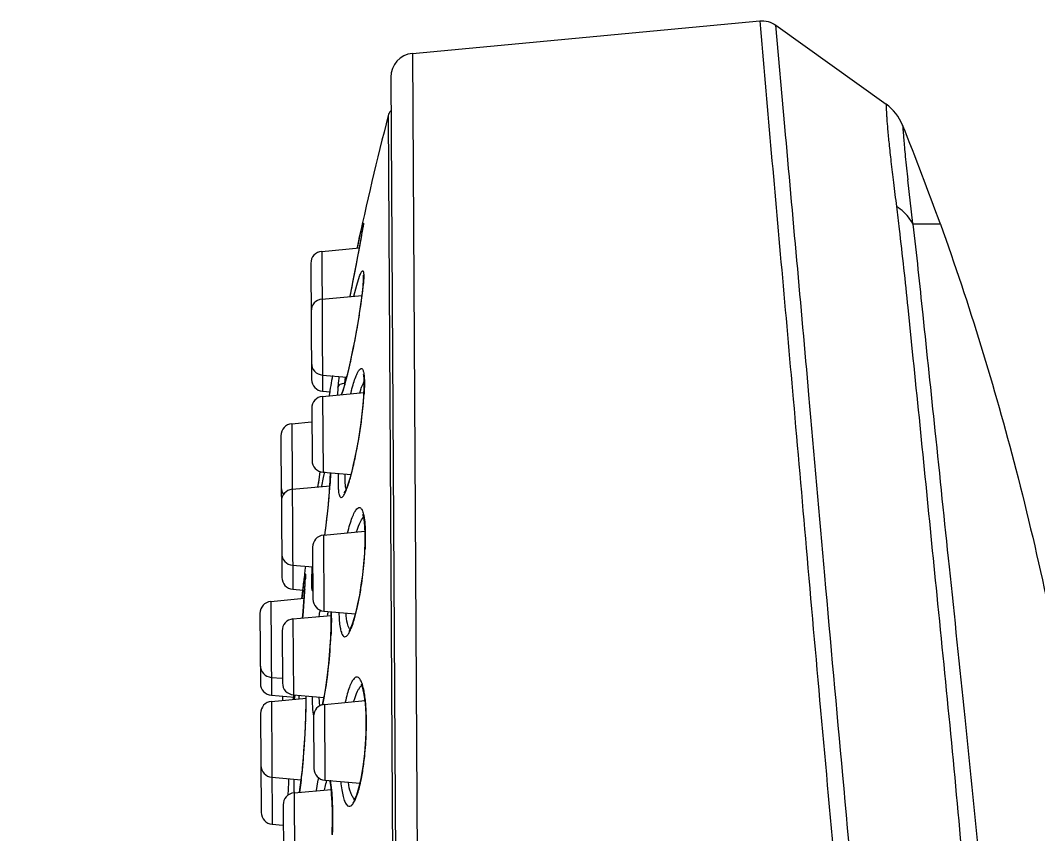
# Model space of a CAD drawing. Header units: millimetres. Extents: x 3631 to 3841, y 294 to 591.
# Drawn here: x 3776.74 to 3808.96, y 508.7 to 534.47 of the extents above; entities that cross this region are included whole.
import ezdxf

# ---------------------------------------------------------------- set-up
doc = ezdxf.new("R2010")
doc.units = ezdxf.units.MM
doc.header["$LTSCALE"] = 0.1

msp = doc.modelspace()

# ---------------------------------------------------------------- linework, layer by layer
at = {"color": 7, "linetype": 'Continuous'}
for p, q in [((3789.1475, 533.4216), (3800.1379, 534.4497)), ((3800.6481, 534.312), (3804.1346, 531.8174)), ((3800.9319, 531.1091), (3800.6481, 534.3119)), ((3789.1475, 533.4216), (3789.4855, 477.126)), ((3788.4623, 532.6647), (3788.793, 477.6086)), ((3788.3806, 531.451), (3788.6967, 478.8274)), ((3804.9793, 528.0381), (3804.8221, 529.4216)), ((3787.4671, 527.5757), (3787.5361, 527.8651)), ((3787.5667, 527.8003), (3787.5839, 527.9143)), ((3787.5729, 527.8441), (3787.583, 527.9138)), ((3787.583, 527.9138), (3787.5872, 527.9455)), ((3787.5863, 527.9319), (3787.583, 527.9138)), ((3787.5929, 527.9837), (3787.5863, 527.9319)), ((3787.5872, 527.9455), (3787.5899, 527.9695)), ((3787.5917, 527.9882), (3787.592, 527.9934)), ((3804.9793, 528.0381), (3804.9821, 528.0135)), ((3805.851, 528.0188), (3804.9823, 528.0135)), ((3787.516, 527.5027), (3787.5384, 527.6321)), ((3786.2758, 527.1579), (3787.4742, 527.27)), ((3786.2758, 527.1579), (3786.3024, 522.7301)), ((3785.9333, 526.7795), (3785.9554, 523.1044)), ((3787.195, 525.831), (3787.2644, 526.1768)), ((3787.2366, 526.0372), (3787.2652, 526.1805)), ((3787.3864, 526.0925), (3787.4751, 526.3692)), ((3787.5971, 526.1425), (3787.5923, 526.1148)), ((3787.6072, 526.3966), (3787.5971, 526.1425)), ((3787.5996, 526.3924), (3787.5982, 526.4044)), ((3787.1743, 525.7297), (3787.195, 525.831)), ((3787.294, 525.7449), (3787.3864, 526.0925)), ((3787.4869, 525.2527), (3787.5665, 525.833)), ((3787.55, 525.7105), (3787.5734, 525.9118)), ((3787.5734, 525.9118), (3787.5903, 526.09)), ((3787.5779, 525.9349), (3787.5949, 526.1151)), ((3787.5903, 526.09), (3787.5923, 526.1148)), ((3786.2849, 525.6465), (3787.5564, 525.7654)), ((3787.5209, 525.4922), (3787.55, 525.7105)), ((3804.8199, 525.3767), (3804.9832, 523.7692)), ((3787.4047, 524.7563), (3787.4105, 524.7895)), ((3787.1853, 523.6497), (3787.1932, 523.6852)), ((3786.2993, 523.2441), (3787.0731, 523.1811)), ((3786.9635, 522.7787), (3787.0876, 523.2318)), ((3787.0605, 523.131), (3787.1009, 523.2919)), ((3787.1009, 523.2919), (3787.1432, 523.4695)), ((3786.8103, 523.0769), (3786.7887, 522.845)), ((3787.0106, 522.9898), (3787.0299, 523.1748)), ((3787.0224, 522.9884), (3787.0605, 523.131)), ((3787.6274, 523.0245), (3787.6181, 522.6511)), ((3787.6201, 523.1961), (3787.6274, 523.0245)), ((3786.3024, 522.7301), (3786.5575, 522.7094)), ((3786.3034, 522.5699), (3787.6068, 522.6918)), ((3786.7887, 522.845), (3786.7785, 522.6118)), ((3786.9083, 522.6158), (3786.9635, 522.7787)), ((3787.6092, 522.563), (3787.6129, 522.6264)), ((3787.6181, 522.6511), (3787.6129, 522.6264)), ((3786.3034, 522.5699), (3786.3178, 520.1675)), ((3787.5597, 522.0187), (3787.5885, 522.2986)), ((3787.5885, 522.2986), (3787.6092, 522.563)), ((3785.9608, 522.1914), (3785.9707, 520.5419)), ((3785.3302, 521.7042), (3785.9552, 521.7627)), ((3785.3302, 521.7042), (3785.3617, 516.4675)), ((3784.9877, 521.3258), (3784.9992, 519.4097)), ((3786.1944, 519.9317), (3786.2334, 520.1906)), ((3786.2809, 519.725), (3786.3367, 520.0048)), ((3786.3178, 520.1675), (3787.207, 520.0951)), ((3786.3367, 520.0048), (3786.3763, 520.1773)), ((3786.5534, 520.1568), (3786.5412, 519.8078)), ((3786.5502, 520.1099), (3786.5502, 520.1486)), ((3787.019, 519.8815), (3787.0189, 520.1031)), ((3785.3427, 519.6289), (3786.5429, 519.7412)), ((3786.159, 519.7009), (3786.1757, 519.8087)), ((3786.1595, 519.7053), (3786.1944, 519.9317)), ((3786.1757, 519.8087), (3786.1808, 519.8421)), ((3786.4927, 519.1844), (3786.5402, 519.7911)), ((3786.5252, 519.5844), (3786.5384, 519.7895)), ((3786.5384, 519.7895), (3786.543, 519.878)), ((3786.5412, 519.8078), (3786.5384, 519.7895)), ((3786.5402, 519.7911), (3786.5412, 519.8078)), ((3785.0001, 519.2504), (3785.0146, 516.8419)), ((3787.5377, 518.66), (3787.6033, 518.7502)), ((3787.6078, 518.7975), (3787.6373, 518.5897)), ((3786.3298, 518.1775), (3787.6463, 518.3006)), ((3786.3298, 518.1775), (3786.3442, 515.7751)), ((3786.3744, 518.1816), (3786.3859, 518.2656)), ((3785.9872, 517.799), (3785.9971, 516.1495)), ((3787.6423, 517.7248), (3787.6481, 517.8813)), ((3787.6108, 517.2678), (3787.6363, 517.6099)), ((3787.6363, 517.6099), (3787.6423, 517.7247)), ((3787.6476, 517.7407), (3787.6423, 517.7248)), ((3785.3571, 517.2266), (3785.991, 517.1749)), ((3785.9608, 517.1189), (3785.9487, 516.788)), ((3785.7621, 516.8827), (3785.7599, 516.7983)), ((3785.9487, 516.788), (3785.954, 516.5562)), ((3785.3617, 516.4675), (3785.6879, 516.441)), ((3785.6531, 516.1781), (3785.6984, 516.5816)), ((3785.7419, 516.4644), (3785.741, 516.4554)), ((3785.7545, 516.6867), (3785.7571, 516.7436)), ((3784.6657, 516.081), (3785.722, 516.1798)), ((3785.7375, 516.398), (3785.6792, 515.6244)), ((3787.4013, 515.8732), (3787.4901, 516.3165)), ((3784.6657, 516.081), (3784.6835, 513.1122)), ((3787.3033, 515.4978), (3787.4013, 515.8732)), ((3784.3231, 515.7026), (3784.3364, 513.4864)), ((3785.3673, 515.5277), (3786.5765, 515.6408)), ((3785.3673, 515.5277), (3785.3817, 513.1253)), ((3785.6735, 515.5563), (3785.6899, 515.7585)), ((3785.6792, 515.6244), (3785.6737, 515.5586)), ((3786.3442, 515.7751), (3787.35, 515.6932)), ((3785.0248, 515.149), (3785.0347, 513.4996)), ((3786.57, 515.0057), (3786.567, 514.9951)), ((3784.6801, 513.6787), (3785.0258, 513.6505)), ((3784.6835, 513.1122), (3785.4154, 513.0526)), ((3784.6847, 512.9182), (3785.7835, 513.0209)), ((3784.6847, 512.9182), (3784.708, 509.0327)), ((3785.0372, 513.0834), (3785.038, 512.9512)), ((3785.3817, 513.1253), (3786.3534, 513.0462)), ((3785.3871, 512.9702), (3785.3911, 513.0756)), ((3785.4187, 513.0017), (3785.4248, 513.044)), ((3786.2073, 512.908), (3786.1988, 513.0486)), ((3786.3039, 512.8084), (3786.3385, 512.9679)), ((3786.3074, 512.8034), (3786.3641, 513.0817)), ((3786.3619, 512.825), (3787.6479, 512.9453)), ((3786.2218, 512.7708), (3786.2073, 512.908)), ((3786.3619, 512.825), (3786.3764, 510.4227)), ((3784.3421, 512.5396), (3784.3609, 509.407)), ((3785.9997, 512.5813), (3786.0214, 512.4545)), ((3786.0194, 512.4466), (3786.0293, 510.797)), ((3787.6863, 512.125), (3787.681, 512.5192)), ((3785.7674, 512.2184), (3785.7662, 512.2134)), ((3787.6824, 511.9303), (3787.6863, 512.125)), ((3787.6879, 511.9371), (3787.6824, 511.9303)), ((3787.5902, 510.8513), (3787.6407, 511.2725)), ((3787.5269, 510.483), (3787.5902, 510.8513)), ((3784.6991, 510.5158), (3785.6312, 510.4399)), ((3785.4089, 510.0617), (3785.4013, 510.4525)), ((3785.6305, 510.4237), (3785.5763, 510.0329)), ((3786.1085, 510.1007), (3786.156, 510.3756)), ((3786.156, 510.3756), (3786.1868, 510.5138)), ((3786.3764, 510.4227), (3787.4914, 510.3319)), ((3786.5488, 510.4216), (3786.5778, 510.1897)), ((3785.4004, 510.0249), (3786.5773, 510.135)), ((3785.4004, 510.0249), (3785.4148, 507.6226)), ((3785.5747, 510.0412), (3785.5892, 510.1281)), ((3785.5892, 510.1281), (3785.6102, 510.274)), ((3785.0578, 509.6464), (3785.0677, 507.9969)), ((3784.708, 509.0327), (3785.0513, 509.0048))]:
    msp.add_line(p, q, dxfattribs=at)
for points in [[(3787.5384, 527.6321), (3787.5575, 527.7467), (3787.5729, 527.8441)], [(3787.2644, 526.1768), (3787.3339, 526.5295), (3787.3679, 526.705), (3787.401, 526.8778), (3787.4328, 527.0461), (3787.4628, 527.2077), (3787.4907, 527.3607), (3787.516, 527.5027)], [(3787.5923, 526.1148), (3787.5974, 526.1905), (3787.6014, 526.2809)], [(3787.6014, 526.2809), (3787.6018, 526.3493), (3787.5996, 526.3924)], [(3787.1432, 523.4695), (3787.1869, 523.662), (3787.2315, 523.8678), (3787.2765, 524.0852), (3787.3215, 524.3121), (3787.3657, 524.5461), (3787.4086, 524.7846), (3787.4494, 525.0246), (3787.4871, 525.262), (3787.5209, 525.4922)], [(3787.6216, 523.0098), (3787.6154, 523.1388), (3787.6049, 523.228), (3787.5993, 523.2571)], [(3786.9067, 522.6263), (3786.9267, 522.6784), (3786.9551, 522.7619), (3786.9872, 522.8653), (3787.0224, 522.9884)], [(3787.6129, 522.6264), (3787.6214, 522.8434), (3787.6216, 523.0098)], [(3787.0006, 519.5208), (3787.0019, 519.5225), (3787.0217, 519.555), (3787.0539, 519.6225), (3787.0937, 519.7234), (3787.1382, 519.8556), (3787.1859, 520.0161), (3787.2357, 520.2028), (3787.2866, 520.4133), (3787.3377, 520.6456), (3787.3882, 520.897), (3787.4369, 521.1644), (3787.4827, 521.4443), (3787.524, 521.7315), (3787.5597, 522.0187)], [(3786.543, 519.878), (3786.5478, 520.0022), (3786.5502, 520.1099)], [(3786.3859, 518.2656), (3786.4143, 518.4851), (3786.4413, 518.7087), (3786.4663, 518.9336), (3786.4889, 519.1571), (3786.5087, 519.3753), (3786.5252, 519.5844)], [(3787.6481, 517.8813), (3787.6503, 518.2134), (3787.6384, 518.476), (3787.616, 518.6727), (3787.5881, 518.8017), (3787.5776, 518.8322)], [(3787.4795, 516.2817), (3787.5305, 516.5925), (3787.5749, 516.9249), (3787.6108, 517.2678)], [(3785.7571, 516.7436), (3785.759, 516.7912), (3785.7602, 516.8299), (3785.7607, 516.8596), (3785.7607, 516.8676)], [(3785.7344, 516.3557), (3785.7466, 516.5456), (3785.7509, 516.6206), (3785.7545, 516.6867)], [(3785.6899, 515.7585), (3785.7024, 515.9168), (3785.714, 516.0702), (3785.7248, 516.2171), (3785.7344, 516.3557)], [(3787.1446, 515.1423), (3787.1421, 515.14), (3787.1588, 515.1635), (3787.2008, 515.2436), (3787.2525, 515.3716), (3787.3086, 515.5426), (3787.3665, 515.7532), (3787.4241, 516.0006), (3787.4795, 516.2817)], [(3786.567, 514.9951), (3786.5756, 515.2508), (3786.5784, 515.4848), (3786.5758, 515.6962), (3786.5731, 515.7565)], [(3786.3385, 512.9679), (3786.3737, 513.1536), (3786.4086, 513.3627), (3786.4423, 513.5935), (3786.4741, 513.8432), (3786.503, 514.1086), (3786.5282, 514.385), (3786.5491, 514.666), (3786.5648, 514.9449), (3786.567, 514.9951)], [(3787.681, 512.5192), (3787.6588, 512.8605), (3787.6233, 513.136), (3787.5793, 513.3362), (3787.5369, 513.4521), (3787.5281, 513.4684)], [(3785.4248, 513.044), (3785.4316, 513.0942), (3785.4351, 513.121)], [(3785.7662, 512.2134), (3785.7725, 512.3828), (3785.7785, 512.587), (3785.7822, 512.7801), (3785.7838, 512.959), (3785.7833, 513.0926)], [(3785.7345, 511.6092), (3785.7507, 511.8851), (3785.7642, 512.1655), (3785.7662, 512.2134)], [(3787.6407, 511.2725), (3787.674, 511.7244), (3787.6824, 511.9303)], [(3785.6102, 510.274), (3785.6318, 510.445), (3785.6537, 510.6395), (3785.6753, 510.8557), (3785.6963, 511.0912), (3785.7162, 511.3434), (3785.7345, 511.6092)], [(3786.5713, 510.202), (3786.5469, 510.388), (3786.5429, 510.4091)], [(3787.3857, 509.965), (3787.4566, 510.1841), (3787.5269, 510.483)], [(3786.6048, 508.7024), (3786.6077, 508.7788), (3786.6152, 509.1083), (3786.6146, 509.4233), (3786.6063, 509.715), (3786.5915, 509.9764), (3786.5713, 510.202)], [(3787.3004, 509.7968), (3787.2964, 509.7937), (3787.3241, 509.8328), (3787.3857, 509.965)]]:
    msp.add_lwpolyline(points, dxfattribs=at)
for centre, radius, start, end in [((3789.2177, 532.6694), 0.7555, 95.33702, 180.34215), ((3788.7464, 531.3568), 0.3778, 138.20328, 165.55046), ((3888.1687, 505.7377), 103.0477, 165.550415, 167.932774), ((3721.8253, 497.8012), 89.294, 19.779778, 21.931927), ((3775.3436, 529.746), 12.377, 350.62358, 350.95587), ((3783.6552, 528.4696), 3.9677, 351.95478, 352.21042), ((3786.3148, 528.1295), 1.2864, 353.4895, 354.28161), ((3822.409, 519.5871), 35.8435, 167.12203, 167.62311), ((3770.2432, 530.5944), 17.5474, 350.37355, 350.6033), ((3786.311, 526.7818), 0.3778, 95.34434, 180.34378), ((3782.0275, 526.5679), 5.5859, 355.35114, 355.63262), ((3688.269, 545.8693), 100.9351, 348.489405, 348.668553), ((3777.3236, 527.0282), 10.3125, 353.34456, 353.91423), ((3786.3201, 525.2704), 0.3778, 95.34434, 180.34584), ((3764.5329, 528.7978), 23.2261, 350.06247, 351.22042), ((3761.4639, 529.323), 26.3397, 347.64064, 350.01586), ((3786.33, 523.6206), 0.3778, 180.34257, 265.34406), ((3770.4647, 527.3363), 17.1222, 346.2883, 347.56655), ((3888.1687, 505.7377), 103.0477, 170.227381, 170.583815), ((3773.747, 526.541), 13.745, 346.06885, 346.26581), ((3786.3331, 523.1066), 0.3778, 180.3433, 265.34406), ((3797.4223, 521.9266), 10.6741, 173.29514, 173.81411), ((3798.69, 521.7802), 11.9503, 173.18233, 173.30749), ((3790.6367, 522.6778), 3.6395, 175.08262, 176.11507), ((3788.5909, 522.5345), 1.0963, 152.29093, 152.89979), ((3795.0348, 520.653), 8.0953, 164.99717, 165.68817), ((3791.4122, 521.3962), 4.1411, 160.32829, 161.9495), ((3777.9514, 523.2007), 9.6823, 355.10613, 356.60068), ((3779.6043, 523.0949), 8.026, 356.6549, 356.83064), ((3786.3386, 522.1938), 0.3778, 95.34434, 180.34511), ((3776.1935, 523.3537), 11.4468, 354.53984, 355.09384), ((3785.3654, 521.3281), 0.3778, 95.34435, 180.34378), ((3786.3485, 520.5441), 0.3778, 180.3433, 265.34406), ((3701.5338, 532.8067), 85.6341, 351.292153, 351.519927), ((3785.3753, 519.6784), 0.3778, 180.34297, 214.28823), ((3785.3769, 519.4118), 0.3778, 180.3433, 192.68809), ((3785.3779, 519.2528), 0.3778, 95.34434, 180.3454), ((3763.2771, 521.41), 23.3221, 353.47168, 354.4046), ((3765.159, 521.2234), 21.431, 354.41068, 354.5404), ((3760.9077, 521.6739), 25.7061, 353.17605, 353.48772), ((3760.2416, 521.7547), 26.3771, 352.42344, 352.75194), ((3760.4103, 521.7332), 26.2071, 352.75191, 353.17653), ((3786.365, 517.8014), 0.3778, 95.34434, 180.34511), ((3760.2192, 521.7575), 26.3997, 352.2101, 352.42376), ((3785.3878, 517.6031), 0.3778, 180.34301, 265.34406), ((3777.0761, 518.234), 10.5829, 355.57837, 357.32844), ((3888.1687, 505.7377), 103.0477, 173.615993, 174.186079), ((3797.7107, 516.4639), 11.7681, 176.54929, 176.80925), ((3776.0494, 518.3145), 11.6129, 355.02606, 355.57293), ((3785.3923, 516.844), 0.3778, 180.3433, 265.34406), ((3779.3934, 517.0374), 6.3711, 357.45705, 357.84935), ((3757.6207, 518.2729), 28.1793, 356.18502, 356.32033), ((3761.4791, 518.0141), 24.3123, 356.3454, 356.4921), ((3771.1399, 517.4371), 14.6342, 356.43274, 357.15019), ((3776.9082, 517.1471), 8.8586, 357.16875, 357.46145), ((3786.3749, 516.1516), 0.3778, 180.3433, 265.34406), ((3784.7009, 515.7049), 0.3778, 95.34435, 180.34502), ((3792.778, 514.4291), 6.6993, 168.0355, 169.01365), ((3785.4025, 515.1516), 0.3778, 95.34434, 180.34511), ((3793.9795, 514.1947), 7.9234, 169.00604, 169.69716), ((3790.6659, 514.631), 4.3337, 165.0878, 166.60528), ((3789.9719, 514.8135), 3.6161, 164.7267, 165.05252), ((3784.7108, 514.0552), 0.3778, 180.34297, 265.34406), ((3784.7142, 513.4887), 0.3778, 180.34339, 265.34406), ((3785.4124, 513.5018), 0.3778, 180.3433, 265.34406), ((3784.7199, 512.542), 0.3778, 95.34435, 180.34511), ((3888.1687, 505.7377), 103.0477, 175.889061, 175.962789), ((3795.25, 512.6232), 9.8693, 177.12923, 177.37254), ((3780.3226, 513.7386), 5.1496, 351.45481, 352.25417), ((3776.632, 514.245), 8.8748, 352.2258, 352.65206), ((3797.8686, 511.5584), 12.4036, 172.76626, 173.27794), ((3771.367, 513.0162), 14.4183, 359.58642, 359.8933), ((3773.3888, 513.0136), 12.3965, 359.88824, 0.3886), ((3777.7653, 514.661), 8.7427, 349.59259, 349.77071), ((3790.7738, 512.1054), 3.2593, 164.80808, 165.07256), ((3790.5644, 512.1626), 3.0422, 163.96716, 164.81463), ((3767.5364, 513.0499), 18.249, 358.34905, 359.5675), ((3786.3971, 512.4489), 0.3778, 95.34434, 180.34511), ((3760.5666, 513.239), 25.2215, 357.68073, 358.02357), ((3762.3005, 513.1797), 23.4866, 358.02236, 358.40059), ((3779.7161, 512.2333), 7.9762, 0.87117, 2.48913), ((3779.1224, 512.2269), 8.57, 0.23463, 0.85361), ((3758.9955, 513.3198), 26.7946, 356.87949, 357.09244), ((3759.9115, 513.2748), 25.8775, 357.08899, 357.66024), ((3778.2444, 512.2274), 9.448, 358.23883, 0.20973), ((3759.057, 513.3164), 26.733, 356.07654, 356.87961), ((3760.5731, 513.2026), 25.2126, 355.12523, 355.72656), ((3759.2763, 513.301), 26.5132, 355.72335, 356.07718), ((3762.7773, 513.0141), 23.0004, 354.55718, 355.12669), ((3784.7298, 510.8923), 0.3778, 180.3433, 265.34406), ((3766.2884, 512.678), 19.4732, 353.65641, 354.56174), ((3786.407, 510.7992), 0.3778, 180.3433, 265.34406), ((3780.853, 511.7886), 6.8078, 348.8967, 350.82561), ((3779.5805, 511.9964), 8.0972, 350.80923, 352.42575), ((3888.1687, 505.7377), 103.0477, 177.366535, 177.65873), ((3792.7992, 510.547), 7.1726, 180.85361, 181.06311), ((3771.0019, 512.1626), 14.7317, 353.22122, 353.62308), ((3785.4356, 509.6488), 0.3778, 95.34434, 180.34511), ((3789.918, 510.2751), 4.5142, 182.71118, 183.1723), ((3790.3481, 510.7462), 2.9093, 188.2908, 189.36039), ((3784.7387, 509.4092), 0.3778, 180.3433, 265.34406)]:
    msp.add_arc(centre, radius, start, end, dxfattribs=at)
for points in [[(3800.1374, 534.4497), (3800.3129, 534.4663), (3800.5047, 534.4145), (3800.6481, 534.3119)], [(3804.657, 531.1529), (3804.5518, 531.4143), (3804.3637, 531.6534), (3804.1346, 531.8174)]]:
    msp.add_open_spline(points, degree=3, dxfattribs=at)
for points, knots in [([(3800.1374, 534.4497), (3800.3625, 531.8241), (3800.718, 527.8343), (3801.2139, 522.2771), (3801.6188, 517.6297), (3802.065, 512.5417), (3802.3893, 509.0229), (3802.5463, 507.2168)], [0, 0, 0, 0, 0.2891676, 0.4395411, 0.6122324, 0.8010665, 1, 1, 1, 1]), ([(3804.1346, 531.8174), (3804.1313, 531.8198), (3804.1394, 531.7874), (3804.1328, 531.7657), (3804.1393, 531.6948), (3804.1411, 531.6118), (3804.1478, 531.4982), (3804.16, 531.2985), (3804.1843, 530.9828), (3804.2285, 530.5261), (3804.2928, 529.9656), (3804.3714, 529.304), (3804.4298, 528.8299), (3804.4626, 528.577)], [0, 0, 0, 0, 0.0037648, 0.0151847, 0.0342304, 0.0609155, 0.0953299, 0.1375712, 0.2458007, 0.3864534, 0.5601729, 0.7652246, 1, 1, 1, 1]), ([(3804.1321, 485.7119), (3804.1216, 486.1345), (3804.1203, 487.002), (3804.1108, 488.8149), (3804.0629, 491.2123), (3803.9584, 494.219), (3803.8074, 497.3687), (3803.6059, 500.6213), (3803.2724, 505.0357), (3802.7735, 510.4674), (3802.209, 516.6976), (3801.616, 523.5447), (3801.1837, 528.2799), (3800.9319, 531.1091)], [0, 0, 0, 0, 0.0278602, 0.0571593, 0.1194645, 0.1858569, 0.2554067, 0.3272476, 0.4005977, 0.5471156, 0.6866711, 0.812828, 1, 1, 1, 1]), ([(3804.657, 531.1529), (3804.6524, 531.1613), (3804.6671, 531.0779), (3804.6625, 531.0345), (3804.6798, 530.8695), (3804.6924, 530.686), (3804.7147, 530.4377), (3804.7557, 530.0131), (3804.7939, 529.6677), (3804.8221, 529.4216)], [0, 0, 0, 0, 0.0166034, 0.0673052, 0.1493124, 0.2610232, 0.4022117, 0.5727112, 1, 1, 1, 1]), ([(3804.463, 528.5768), (3804.4921, 528.3394), (3804.6194, 527.2738), (3804.7345, 526.2067), (3804.8194, 525.3769)], [0, 0, 0, 0, 0.2228357, 1, 1, 1, 1]), ([(3804.9823, 528.0136), (3804.9557, 528.0707), (3804.8284, 528.2954), (3804.63, 528.477), (3804.463, 528.5768)], [0, 0, 0, 0, 0.2446249, 1, 1, 1, 1]), ([(3805.851, 528.0188), (3806.7666, 525.473), (3807.9937, 521.466), (3809.2985, 515.9009), (3810.4649, 509.8672), (3811.4831, 502.1909), (3812.005, 493.1377), (3811.8732, 484.2481), (3811.1025, 475.292), (3809.6131, 466.1162), (3807.3932, 456.9052), (3804.7723, 447.8305), (3801.7787, 438.9006), (3798.3761, 430.1194), (3794.5918, 421.4863), (3790.4909, 412.9853), (3786.153, 404.6128), (3781.5851, 396.4051), (3778.3803, 391.0431), (3776.7424, 388.3941)], [0, 0, 0, 0, 0.0550345, 0.0850916, 0.1162568, 0.1800155, 0.2424456, 0.3005606, 0.3607247, 0.4251515, 0.4894573, 0.5533448, 0.6172524, 0.6809822, 0.7448498, 0.808949, 0.8729507, 0.9366442, 1, 1, 1, 1]), ([(3787.5361, 527.8651), (3787.5416, 527.8867), (3787.5516, 527.9259), (3787.5656, 527.9761), (3787.5771, 528.0175), (3787.5853, 528.0357), (3787.5916, 528.0579), (3787.6005, 528.0463), (3787.5951, 528.0283), (3787.5958, 528.0118), (3787.5948, 528.0014)], [0, 0, 0, 0, 0.2644994, 0.4767547, 0.6349508, 0.7375676, 0.7850108, 0.8045382, 0.8748448, 1, 1, 1, 1]), ([(3804.9823, 528.0136), (3805.0955, 527.0597), (3805.3218, 524.8817), (3805.702, 521.2703), (3806.1413, 517.0232), (3806.6395, 512.317), (3807.1395, 507.3343), (3807.534, 502.2622), (3807.8149, 497.2958), (3807.9378, 494.0403), (3807.9749, 492.4618)], [0, 0, 0, 0, 0.0807525, 0.1840583, 0.305255, 0.4396676, 0.5818732, 0.7261823, 0.8672735, 1, 1, 1, 1]), ([(3787.2652, 526.1805), (3787.2934, 526.3225), (3787.3902, 526.8149), (3787.4839, 527.308), (3787.5435, 527.6601)], [0, 0, 0, 0, 0.288463, 1, 1, 1, 1]), ([(3787.4751, 526.3692), (3787.4907, 526.4112), (3787.5125, 526.4674), (3787.5459, 526.5207), (3787.5668, 526.5435), (3787.591, 526.5325), (3787.598, 526.5008), (3787.6057, 526.4559), (3787.6068, 526.4183), (3787.6072, 526.3966)], [0, 0, 0, 0, 0.3797803, 0.4929324, 0.5587822, 0.6049625, 0.6851699, 0.8161502, 1, 1, 1, 1]), ([(3804.9837, 523.7689), (3805.2422, 521.272), (3805.7755, 515.8474), (3806.6316, 507.4104), (3807.2514, 498.708), (3807.4883, 492.9302), (3807.5836, 490.1789)], [0, 0, 0, 0, 0.2234731, 0.4852509, 0.7549252, 1, 1, 1, 1]), ([(3787.2155, 522.7486), (3787.2373, 522.8298), (3787.2795, 522.9775), (3787.3452, 523.1722), (3787.4087, 523.3194), (3787.4603, 523.4105), (3787.5136, 523.4611), (3787.5526, 523.4503), (3787.5722, 523.4253), (3787.5885, 523.3882), (3787.6089, 523.3108), (3787.6162, 523.2447), (3787.6201, 523.1961)], [0, 0, 0, 0, 0.2341698, 0.4268087, 0.5739901, 0.6740242, 0.7300716, 0.7514069, 0.7782467, 0.8153416, 0.8643841, 1, 1, 1, 1]), ([(3786.7887, 522.845), (3786.7981, 522.8876), (3786.8632, 522.9694), (3786.9606, 522.9909), (3787.0106, 522.9898)], [0, 0, 0, 0, 0.4657697, 1, 1, 1, 1]), ([(3787.5128, 522.7902), (3787.5213, 522.8139), (3787.552, 522.8965), (3787.5863, 522.9779), (3787.615, 523.034)], [0, 0, 0, 0, 0.2855959, 1, 1, 1, 1]), ([(3787.3708, 520.7942), (3787.4439, 521.1628), (3787.5224, 521.6527), (3787.577, 522.1452), (3787.5884, 522.2645)], [0, 0, 0, 0, 0.7583111, 1, 1, 1, 1]), ([(3787.2225, 520.1372), (3787.2356, 520.1877), (3787.2899, 520.4056), (3787.3373, 520.6251), (3787.3708, 520.7942)], [0, 0, 0, 0, 0.2323481, 1, 1, 1, 1]), ([(3786.8025, 520.1243), (3786.7984, 520.0367), (3786.7933, 519.8775), (3786.7974, 519.6658), (3786.8113, 519.5234), (3786.8319, 519.4405), (3786.8486, 519.4012), (3786.8686, 519.3748), (3786.9086, 519.3626), (3786.9645, 519.4146), (3787.0177, 519.5105), (3787.0548, 519.5984), (3787.0746, 519.651)], [0, 0, 0, 0, 0.2328417, 0.4229769, 0.5621354, 0.6117577, 0.6489814, 0.6757283, 0.6967677, 0.7514712, 0.8507013, 1, 1, 1, 1]), ([(3787.0746, 519.651), (3787.0873, 519.6848), (3787.1434, 519.8447), (3787.1891, 520.0081), (3787.2225, 520.1372)], [0, 0, 0, 0, 0.21283, 1, 1, 1, 1]), ([(3787.0562, 519.6231), (3787.0505, 519.638), (3787.0269, 519.7223), (3787.0217, 519.8102), (3787.019, 519.8815)], [0, 0, 0, 0, 0.1827078, 1, 1, 1, 1]), ([(3787.0981, 518.2507), (3787.1199, 518.3399), (3787.1634, 518.5035), (3787.2346, 518.7216), (3787.3058, 518.8887), (3787.3717, 518.9983), (3787.4375, 519.0542), (3787.4881, 519.0511), (3787.519, 519.0294), (3787.5455, 518.9928), (3787.5812, 518.9159), (3787.5978, 518.8476), (3787.6078, 518.7975)], [0, 0, 0, 0, 0.2267547, 0.4177544, 0.5674367, 0.6722452, 0.7374857, 0.7630944, 0.7914617, 0.8275811, 0.8738732, 1, 1, 1, 1]), ([(3787.3805, 518.2842), (3787.3929, 518.3222), (3787.4372, 518.4505), (3787.4889, 518.5774), (3787.5377, 518.66)], [0, 0, 0, 0, 0.2940211, 1, 1, 1, 1]), ([(3787.6373, 518.5897), (3787.6432, 518.5297), (3787.6624, 518.247), (3787.6577, 517.9633), (3787.6476, 517.7407)], [0, 0, 0, 0, 0.2130743, 1, 1, 1, 1]), ([(3787.4901, 516.3165), (3787.5041, 516.3964), (3787.5574, 516.7253), (3787.5965, 517.0565), (3787.6185, 517.3076)], [0, 0, 0, 0, 0.2434748, 1, 1, 1, 1]), ([(3785.6984, 516.5816), (3785.7069, 516.6526), (3785.7189, 516.748), (3785.7355, 516.8612), (3785.7437, 516.9073), (3785.7495, 516.9348), (3785.7527, 516.9437), (3785.7553, 516.9527), (3785.7606, 516.9487), (3785.76, 516.9401), (3785.7633, 516.9182), (3785.7623, 516.898), (3785.7621, 516.8827)], [0, 0, 0, 0, 0.482099, 0.6498399, 0.7663479, 0.804885, 0.8300908, 0.8422826, 0.8483892, 0.8658837, 0.8968581, 1, 1, 1, 1]), ([(3785.954, 516.5562), (3785.9566, 516.522), (3785.96, 516.481), (3785.9793, 516.4201), (3785.9937, 516.4186)], [0, 0, 0, 0, 0.7033674, 1, 1, 1, 1]), ([(3786.5776, 515.7671), (3786.5795, 515.7104), (3786.5845, 515.4565), (3786.5785, 515.2025), (3786.57, 515.0057)], [0, 0, 0, 0, 0.2238012, 1, 1, 1, 1]), ([(3786.8209, 515.7287), (3786.8231, 515.6423), (3786.8305, 515.4856), (3786.8539, 515.277), (3786.8903, 515.1198), (3786.9296, 515.0158), (3786.9975, 514.9519), (3787.082, 514.9896), (3787.142, 515.0822), (3787.1815, 515.1613), (3787.2021, 515.2098)], [0, 0, 0, 0, 0.2277103, 0.4128996, 0.5530935, 0.6493646, 0.7098519, 0.7677043, 0.8612839, 1, 1, 1, 1]), ([(3787.1163, 515.3013), (3787.1073, 515.3264), (3787.0697, 515.459), (3787.0563, 515.5971), (3787.0493, 515.7078)], [0, 0, 0, 0, 0.1939517, 1, 1, 1, 1]), ([(3787.2021, 515.2098), (3787.2109, 515.2306), (3787.2488, 515.3251), (3787.2806, 515.422), (3787.3033, 515.4978)], [0, 0, 0, 0, 0.2219764, 1, 1, 1, 1]), ([(3787.1765, 515.1951), (3787.1705, 515.2009), (3787.144, 515.2323), (3787.1273, 515.2706), (3787.1163, 515.3013)], [0, 0, 0, 0, 0.2036536, 1, 1, 1, 1]), ([(3786.369, 513.1084), (3786.4231, 513.4082), (3786.507, 514.0396), (3786.5558, 514.6744), (3786.57, 515.0057)], [0, 0, 0, 0, 0.4788061, 1, 1, 1, 1]), ([(3787.5647, 513.4523), (3787.5495, 513.5), (3787.5188, 513.5775), (3787.4588, 513.6726), (3787.3655, 513.699), (3787.285, 513.6326), (3787.2161, 513.5238), (3787.146, 513.3591), (3787.08, 513.1445), (3787.0417, 512.9833), (3787.0231, 512.8953)], [0, 0, 0, 0, 0.1239735, 0.2080723, 0.2671229, 0.3379238, 0.4437047, 0.5902972, 0.777263, 1, 1, 1, 1]), ([(3787.2946, 512.9236), (3787.3058, 512.9618), (3787.3463, 513.0906), (3787.3963, 513.2177), (3787.4448, 513.3)], [0, 0, 0, 0, 0.2939473, 1, 1, 1, 1]), ([(3787.4448, 513.3), (3787.453, 513.3138), (3787.4819, 513.3592), (3787.5176, 513.402), (3787.5491, 513.423)], [0, 0, 0, 0, 0.2985208, 1, 1, 1, 1]), ([(3787.6295, 513.1661), (3787.6251, 513.1931), (3787.6082, 513.2895), (3787.5861, 513.3852), (3787.5647, 513.4523)], [0, 0, 0, 0, 0.2804135, 1, 1, 1, 1]), ([(3785.9706, 513.0679), (3785.9713, 513.0208), (3785.9753, 512.8583), (3785.9847, 512.6957), (3785.9997, 512.5813)], [0, 0, 0, 0, 0.289872, 1, 1, 1, 1]), ([(3787.6848, 512.5797), (3787.6825, 512.6336), (3787.6716, 512.8297), (3787.6523, 513.0255), (3787.6295, 513.1661)], [0, 0, 0, 0, 0.274831, 1, 1, 1, 1]), ([(3787.607, 510.9291), (3787.6179, 511.0103), (3787.6576, 511.3451), (3787.6802, 511.682), (3787.6879, 511.9371)], [0, 0, 0, 0, 0.2429956, 1, 1, 1, 1]), ([(3786.365, 510.1194), (3786.3708, 510.1475), (3786.3927, 510.2473), (3786.4191, 510.3463), (3786.4429, 510.4158)], [0, 0, 0, 0, 0.2813995, 1, 1, 1, 1]), ([(3786.8779, 510.3754), (3786.8863, 510.289), (3786.9057, 510.1313), (3786.9467, 509.9206), (3786.9977, 509.7597), (3787.0519, 509.6514), (3787.1286, 509.5873), (3787.2195, 509.6164), (3787.2871, 509.7041), (3787.3269, 509.779), (3787.3472, 509.8246)], [0, 0, 0, 0, 0.2228532, 0.4075713, 0.5509635, 0.6529477, 0.7207394, 0.782383, 0.8716888, 1, 1, 1, 1]), ([(3787.226, 509.9523), (3787.2142, 509.9772), (3787.1636, 510.1056), (3787.1368, 510.242), (3787.12, 510.3509)], [0, 0, 0, 0, 0.1997126, 1, 1, 1, 1]), ([(3787.4451, 510.1037), (3787.4532, 510.1321), (3787.4867, 510.2557), (3787.5144, 510.3808), (3787.5334, 510.4775)], [0, 0, 0, 0, 0.2305634, 1, 1, 1, 1]), ([(3786.5778, 510.1897), (3786.5888, 510.0811), (3786.6255, 509.5853), (3786.6236, 509.0872), (3786.6079, 508.6997)], [0, 0, 0, 0, 0.2195629, 1, 1, 1, 1]), ([(3787.3472, 509.8246), (3787.3561, 509.8444), (3787.3939, 509.9356), (3787.424, 510.0297), (3787.4451, 510.1037)], [0, 0, 0, 0, 0.2200666, 1, 1, 1, 1]), ([(3787.3224, 509.8298), (3787.3132, 509.8349), (3787.2711, 509.867), (3787.244, 509.9145), (3787.226, 509.9523)], [0, 0, 0, 0, 0.2005705, 1, 1, 1, 1])]:
    msp.add_open_spline(points, degree=3, knots=knots, dxfattribs=at)

doc.saveas('drawing.dxf')
